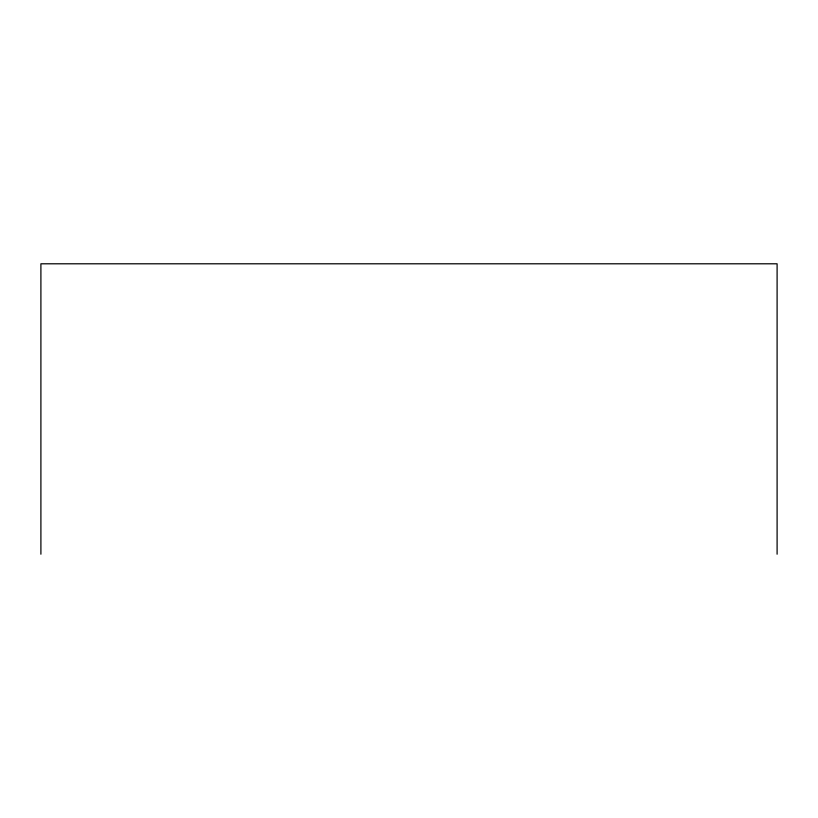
<?xml version="1.0" encoding="UTF-8"?>
<svg xmlns="http://www.w3.org/2000/svg" width="818" height="818" viewBox="0 0 818 818"><rect width="100%" height="100%" fill="white"/><g stroke="black" fill="none" stroke-linecap="round" stroke-linejoin="round"><path stroke-width="1.23" d="M777.1 554.205L777.1 263.795L40.9 263.795L40.9 554.205"/></g></svg>
